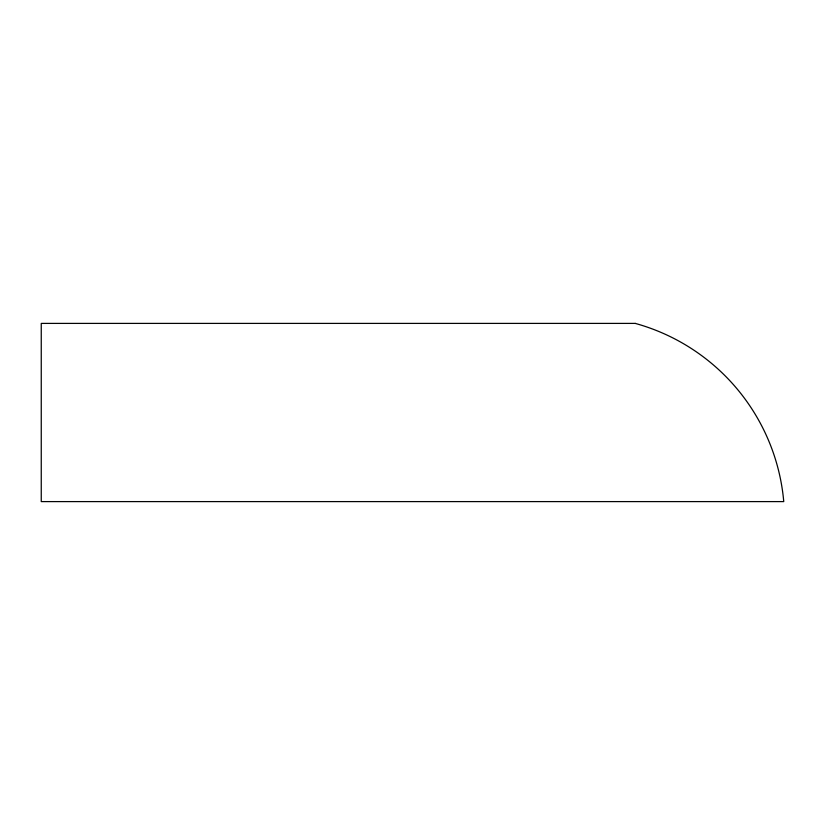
<?xml version="1.0" encoding="UTF-8"?>
<svg xmlns="http://www.w3.org/2000/svg" width="825" height="825" viewBox="0 0 825 825"><rect width="100%" height="100%" fill="white"/><g stroke="black" fill="none" stroke-linecap="round" stroke-linejoin="round"><path stroke-width="1.24" d="M635.25 323.4L41.25 323.4L41.25 501.6L783.75 501.6A203.414 203.414 0 0 0 635.25 323.4"/></g></svg>
